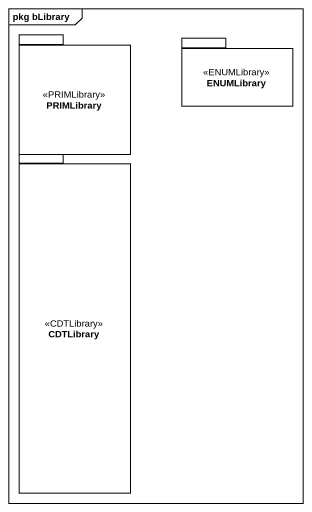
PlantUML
@startuml
mainframe pkg bLibrary
package PRIMLibrary <<PRIMLibrary>> {
}
package ENUMLibrary <<ENUMLibrary>> {
}
package CDTLibrary <<CDTLibrary>> {
}
@enduml
